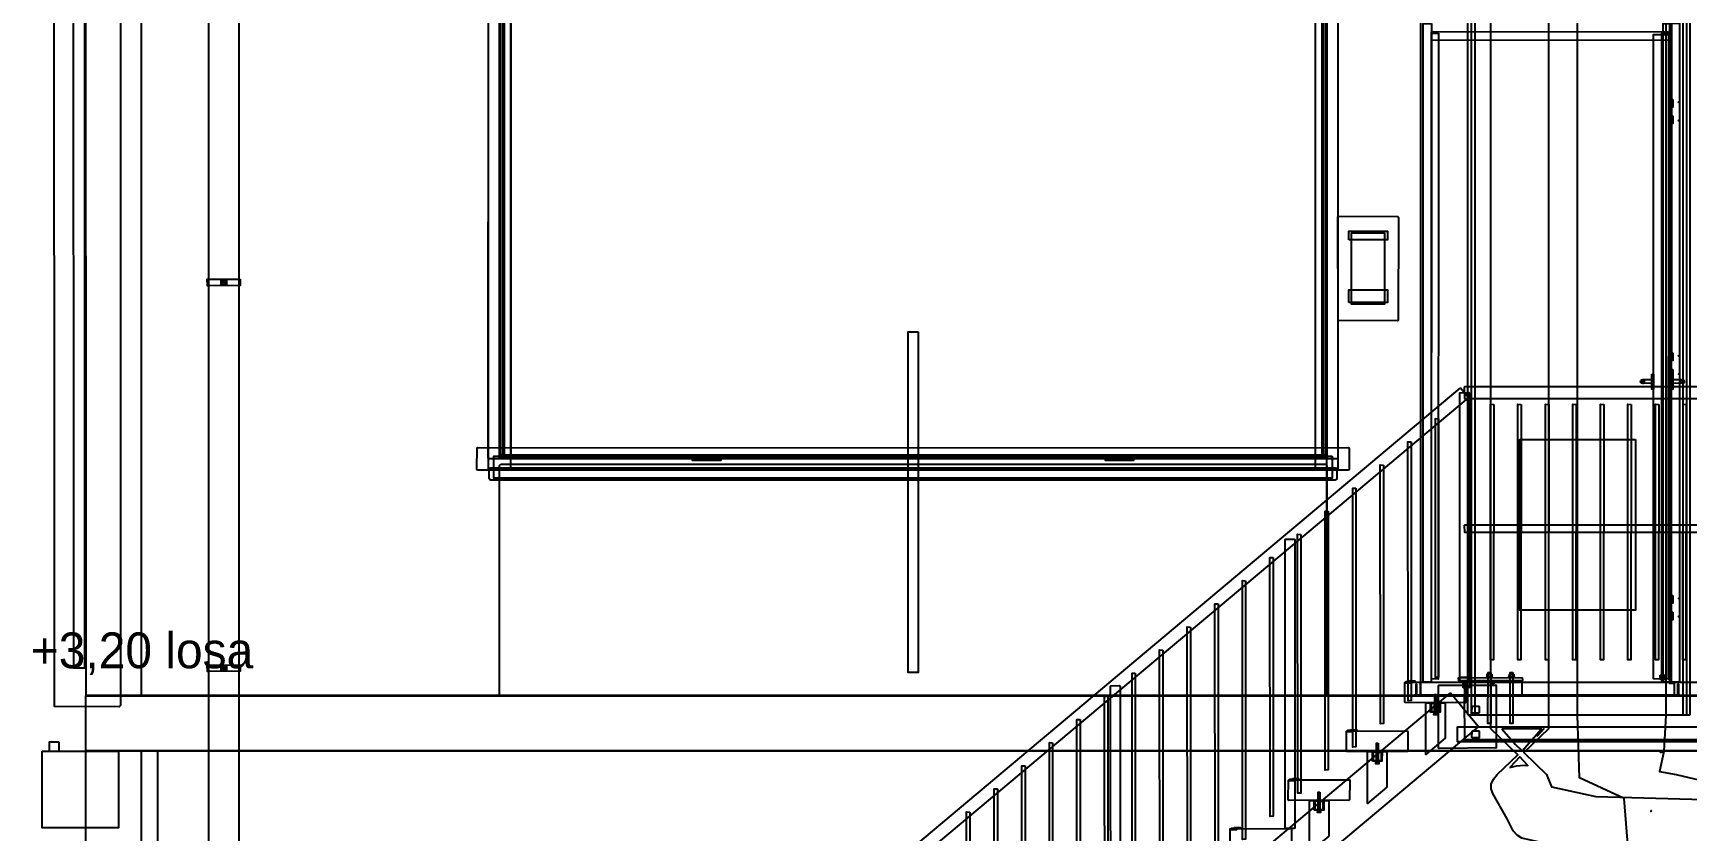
# Model space of a CAD drawing. Header units: metres. Extents: x 359.6 to 413.1, y -1 to 8.9.
# Drawn here: x 359.81 to 365.81, y 2.71 to 5.6 of the extents above; entities that cross this region are included whole.
import ezdxf

# ---------------------------------------------------------------- set-up
doc = ezdxf.new("R2010")
doc.units = ezdxf.units.M
doc.layers.add('TEXTOS', color=7, linetype='Continuous')
doc.layers.add('VISTA', color=8, linetype='Continuous')

msp = doc.modelspace()

# ---------------------------------------------------------------- linework, layer by layer
at = {"layer": 'VISTA'}
for points in [[(366.555922, 2.59508), (365.46363, 2.625194), (365.208122, 2.684138), (365.190421, 2.694052), (365.176779, 2.709824), (365.154861, 2.753927), (365.154861, 2.753927), (365.102987, 2.846002), (365.096486, 2.862401), (365.097039, 2.88), (365.104609, 2.897599), (365.118679, 2.913998), (365.193068, 2.985687), (365.095, 3.08), (365.095, 8.7), (365.305, 8.7), (365.305, 3.08), (365.215427, 2.993856), (365.297012, 2.913998), (365.315065, 2.870303), (365.47637, 2.834806), (366.564078, 2.80492)], [(360.554652, 6.260019), (360.55531, 0.283766), (360.565171, 0.215385), (360.586904, 0.1498), (360.748846, -0.175577), (360.651154, -0.224423), (360.486596, 0.106554), (360.466416, 0.161932), (360.458829, 0.190281), (360.452927, 0.219028), (360.44619, 0.277585), (360.445348, 6.259981)]]:
    msp.add_lwpolyline(points, dxfattribs=at)
for points in [[(365.73, 8.7), (365.73, 3.13), (365.722639, 2.997972), (365.706949, 2.925148), (365.767016, 2.914248), (365.967277, 2.867657), (366.203037, 2.849971), (369.101975, 2.809988), (369.44, 2.81), (369.44, 2.49), (369.098025, 2.490012), (366.196962, 2.530029), (365.912724, 2.552343), (365.592983, 2.645752), (365.579212, 2.828046), (365.417361, 2.902028), (365.41, 3.13), (365.41, 8.7), (365.73, 8.7)], [(365.0355, 8.23), (365.0375, 8.228), (365.0375, 3.132), (365.0355, 3.13), (365.0145, 3.13), (365.0125, 3.132), (365.013086, 8.229414), (365.0355, 8.23)], [(365.803, 8.23), (365.805, 8.228), (365.805, 3.132), (365.803, 3.13), (365.027, 3.13), (365.025, 3.132), (365.025586, 8.229414), (365.803, 8.23)], [(365.8155, 8.23), (365.8175, 8.228), (365.8175, 3.132), (365.8155, 3.13), (365.7945, 3.13), (365.7925, 3.132), (365.793086, 8.229414), (365.8155, 8.23)], [(359.885, 6.4355), (359.8895, 6.44), (360.1205, 6.44), (360.125, 6.4355), (360.125, 3.1645), (360.1205, 3.16), (359.886318, 3.161318), (359.885, 6.4355)], [(360, 6.3955), (360.001895, 6.399169), (365.9955, 6.4), (365.999169, 6.398106), (366, 3.2045), (365.998105, 3.200831), (360.001318, 3.201318), (360, 6.3955)], [(360, 6.3955), (360.0045, 6.4), (360.1955, 6.4), (360.2, 6.3955), (360.2, 3.2045), (360.1955, 3.2), (360.001318, 3.201318), (360, 6.3955)], [(364.5045, 6.4), (364.8355, 6.4), (364.84, 6.3955), (364.84, 3.2045), (364.8355, 3.2), (364.5045, 3.2), (364.5, 3.2045), (364.500831, 6.398106), (364.5045, 6.4)], [(359.955, 6.2983), (359.9567, 6.3), (359.9933, 6.3), (359.995, 6.2983), (359.995, 3.3017), (359.9933, 3.3), (359.955848, 3.300501), (359.955, 6.2983)], [(361.460172, 5.778829), (361.463, 5.78), (361.537, 5.78), (361.541, 5.776), (361.541, 4.064), (361.537, 4.06), (361.463, 4.06), (361.460172, 4.061172), (361.459, 4.064), (361.460172, 5.778829)], [(361.54, 5.78), (361.54, 4.02), (361.46, 4.02), (361.46, 5.78), (361.54, 5.78)], [(364.5, 5.78), (364.5, 4.06), (361.5, 4.06), (361.5, 5.78), (364.5, 5.78)], [(361.512, 5.768), (361.512, 4.072), (361.5, 4.072), (361.5, 5.768), (361.512, 5.768)], [(361.512, 5.768), (361.512, 4.072), (361.5, 4.072), (361.5, 5.768), (361.512, 5.768)], [(364.4955, 5.77742), (364.4955, 4.06258), (361.5045, 4.06258), (361.5045, 5.77742), (364.4955, 5.77742)], [(361.5165, 5.76542), (361.5165, 4.07458), (361.5045, 4.07458), (361.5045, 5.76542), (361.5165, 5.76542)], [(361.5165, 5.76542), (361.5165, 4.07458), (361.5045, 4.07458), (361.5045, 5.76542), (361.5165, 5.76542)], [(364.459, 5.776), (364.463, 5.78), (364.537, 5.78), (364.539828, 5.778829), (364.541, 5.776), (364.541, 4.064), (364.539828, 4.061172), (364.537, 4.06), (364.463, 4.06), (364.459, 4.064), (364.459, 5.776)], [(364.54, 5.78), (364.54, 4.02), (364.46, 4.02), (364.46, 5.78), (364.54, 5.78)], [(364.4955, 5.76542), (364.4955, 4.07458), (364.4835, 4.07458), (364.4835, 5.76542), (364.4955, 5.76542)], [(364.4955, 5.76542), (364.4955, 4.07458), (364.4835, 4.07458), (364.4835, 5.76542), (364.4955, 5.76542)], [(364.5, 5.768), (364.5, 4.072), (364.488, 4.072), (364.488, 5.768), (364.5, 5.768)], [(364.5, 5.768), (364.5, 4.072), (364.488, 4.072), (364.488, 5.768), (364.5, 5.768)], [(364.88, 5.639), (364.879, 3.25), (364.85, 3.251), (364.85, 5.639), (364.88, 5.639)], [(365.75, 5.639), (365.749, 3.25), (365.72, 3.251), (365.72, 5.639), (365.75, 5.639)], [(365.745, 5.639), (365.779, 5.64), (365.779, 3.25), (365.745, 3.251), (365.745, 5.639)], [(365.739, 5.61), (365.74, 5.579), (364.881, 5.578), (364.88, 5.609), (365.739, 5.61)], [(364.905, 5.604), (364.904, 3.26), (364.88, 3.261), (364.88, 5.604), (364.905, 5.604)], [(365.75, 5.599), (365.749, 3.26), (365.685, 3.261), (365.685293, 5.599707), (365.75, 5.599)], [(365.74, 5.604), (365.739, 3.26), (365.716, 3.261), (365.716, 5.604), (365.74, 5.604)], [(365.7555, 5.364), (365.7555, 5.336), (365.7445, 5.336), (365.7445, 5.364), (365.7555, 5.364)], [(365.779738, 5.353466), (365.778466, 5.351262), (365.776261, 5.352534), (365.777534, 5.354739), (365.779738, 5.353466)], [(365.7555, 5.304), (365.7555, 5.276), (365.7445, 5.276), (365.7445, 5.304), (365.7555, 5.304)], [(365.779738, 5.287466), (365.778466, 5.285262), (365.776261, 5.286534), (365.777534, 5.288739), (365.779738, 5.287466)], [(364.540831, 4.938105), (364.544499, 4.94), (364.758105, 4.939169), (364.76, 4.9355), (364.759169, 4.561895), (364.7555, 4.56), (364.541317, 4.561318), (364.540831, 4.938105)], [(364.579999, 4.854), (364.579999, 4.886), (364.72, 4.886), (364.72, 4.854), (364.579999, 4.854)], [(364.709707, 4.879707), (364.709707, 4.620293), (364.590293, 4.620293), (364.59, 4.879), (364.709707, 4.879707)], [(360.559, 4.712), (360.56, 4.689), (360.441, 4.688), (360.440293, 4.711707), (360.559, 4.712)], [(360.559, 4.712), (360.56, 4.689), (360.441, 4.688), (360.440293, 4.711707), (360.559, 4.712)], [(360.509707, 4.709707), (360.509707, 4.690292), (360.490293, 4.690292), (360.490293, 4.709707), (360.509707, 4.709707)], [(360.50483, 4.701294), (360.501294, 4.69517), (360.49517, 4.698706), (360.498706, 4.704829), (360.50483, 4.701294)], [(364.579999, 4.6275), (364.579999, 4.6725), (364.72, 4.6725), (364.72, 4.6275), (364.579999, 4.6275)], [(363.018, 4.52), (363.018, 3.284), (362.982, 3.284), (362.982, 4.52), (363.018, 4.52)], [(365.7555, 4.444), (365.7555, 4.416), (365.7445, 4.416), (365.7445, 4.444), (365.7555, 4.444)], [(365.7555, 4.384), (365.7555, 4.356), (365.7445, 4.356), (365.7445, 4.384), (365.7555, 4.384)], [(365.779738, 4.433466), (365.778466, 4.431262), (365.776261, 4.432534), (365.777534, 4.434739), (365.779738, 4.433466)], [(365, 4.3208), (365.001699, 4.3225), (372.9783, 4.3225), (372.98, 4.3208), (372.98, 4.2792), (372.9783, 4.2775), (365.000848, 4.278), (365, 4.3208)], [(365.651761, 4.341812), (365.651062, 4.3365), (365.646811, 4.333239), (365.6415, 4.333938), (365.638238, 4.338189), (365.638937, 4.3435), (365.643188, 4.346762), (365.648499, 4.346062), (365.651761, 4.341812)], [(365.645, 4.347), (365.679, 4.347), (365.679, 4.333), (365.645, 4.333938), (365.645, 4.347)], [(365.679, 4.367), (365.684999, 4.367), (365.684999, 4.313), (365.679, 4.313), (365.679, 4.367)], [(365.75, 4.367), (365.756, 4.367), (365.756, 4.313), (365.75, 4.313), (365.75, 4.367)], [(365.756, 4.347), (365.79, 4.347), (365.79, 4.333), (365.756, 4.333938), (365.756, 4.347)], [(365.779738, 4.367466), (365.778466, 4.365262), (365.776261, 4.366534), (365.777534, 4.368739), (365.779738, 4.367466)], [(365.796762, 4.341812), (365.796062, 4.3365), (365.791811, 4.333239), (365.7865, 4.333938), (365.783238, 4.338189), (365.783938, 4.3435), (365.788188, 4.346762), (365.7935, 4.346062), (365.796762, 4.341812)], [(364.984357, 4.316056), (364.986751, 4.31586), (365.013249, 4.283966), (365.013021, 4.281573), (361.215643, 1.093944), (361.213249, 1.09414), (361.186862, 1.127231), (364.984357, 4.316056)], [(364.984357, 4.316056), (364.986751, 4.31586), (365.013249, 4.283966), (365.013021, 4.281573), (361.215643, 1.093944), (361.213249, 1.09414), (361.186862, 1.127231), (364.984357, 4.316056)], [(364.9825, 4.29807), (364.9842, 4.299792), (365.0158, 4.3), (365.0175, 4.2983), (365.0175, 3.2517), (365.0158, 3.25), (364.983348, 3.250281), (364.9825, 4.29807)], [(365.0158, 4.3), (365.0175, 4.2983), (365.0175, 3.266), (364.9825, 3.266), (364.983348, 4.299151), (365.0158, 4.3)], [(364.9825, 4.29807), (364.9842, 4.299792), (365.0158, 4.3), (365.0175, 4.2983), (365.0175, 3.2517), (365.0158, 3.25), (364.983348, 3.250281), (364.9825, 4.29807)], [(364.906, 4.205132), (364.906, 3.267132), (364.895, 3.265987), (364.894293, 4.205685), (364.906, 4.205132)], [(364.906, 4.205132), (364.906, 3.267132), (364.895, 3.265987), (364.894293, 4.205685), (364.906, 4.205132)], [(365.10575, 4.257), (365.10475, 3.33), (365.09375, 3.331), (365.094043, 4.257707), (365.10575, 4.257)], [(365.2055, 4.257), (365.2045, 3.33), (365.1935, 3.331), (365.193793, 4.257707), (365.2055, 4.257)], [(365.30525, 4.257), (365.30425, 3.33), (365.29325, 3.331), (365.293543, 4.257707), (365.30525, 4.257)], [(365.405, 4.257), (365.404, 3.33), (365.393, 3.331), (365.393293, 4.257707), (365.405, 4.257)], [(365.50475, 4.257), (365.50375, 3.33), (365.49275, 3.331), (365.493042, 4.257707), (365.50475, 4.257)], [(365.6045, 4.257), (365.6035, 3.33), (365.5925, 3.331), (365.592793, 4.257707), (365.6045, 4.257)], [(365.70425, 4.257), (365.70325, 3.33), (365.69225, 3.331), (365.692543, 4.257707), (365.70425, 4.257)], [(365.804, 4.257), (365.803, 3.33), (365.792, 3.331), (365.792293, 4.257707), (365.804, 4.257)], [(364.578, 4.101), (364.580829, 4.099828), (364.582, 4.097), (364.582, 4.023), (364.580829, 4.020172), (364.578, 4.019), (361.422, 4.019), (361.419172, 4.020172), (361.418, 4.023), (361.419172, 4.099828), (364.578, 4.101)], [(361.419691, 4.099309), (361.420205, 4.099528), (361.419472, 4.099528), (361.419691, 4.099309)], [(364.580528, 4.099528), (364.579795, 4.099528), (364.580309, 4.099309), (364.580528, 4.099528)], [(364.806, 4.121184), (364.806, 3.183184), (364.795, 3.182039), (364.794293, 4.121737), (364.806, 4.121184)], [(364.806, 4.121184), (364.806, 3.183184), (364.795, 3.182039), (364.794293, 4.121737), (364.806, 4.121184)], [(365.619414, 4.129414), (365.619414, 3.510586), (365.200586, 3.510586), (365.200586, 4.129414), (365.619414, 4.129414)], [(361.419691, 4.02069), (361.419472, 4.021205), (361.419472, 4.020472), (361.419691, 4.02069)], [(361.460691, 4.061691), (361.460472, 4.062205), (361.460472, 4.061472), (361.460691, 4.061691)], [(361.4631, 4.0215), (361.464857, 4.025743), (361.4691, 4.0275), (364.5309, 4.0275), (364.535143, 4.025743), (364.5369, 4.0215), (364.5369, 3.9885), (364.535143, 3.984257), (364.5309, 3.9825), (361.4691, 3.9825), (361.464857, 3.984257), (361.4631, 3.9885), (361.4631, 4.0215)], [(364.52, 4.07), (364.52, 3.99), (361.48, 3.99), (361.48, 4.07), (364.52, 4.07)], [(364.5, 4.072), (364.5, 4.06), (361.5, 4.06), (361.5, 4.072), (364.5, 4.072)], [(364.5, 4.072), (364.5, 4.06), (361.5, 4.06), (361.5, 4.072), (364.5, 4.072)], [(361.5045, 4.04), (364.4955, 4.04), (364.5, 4.0355), (364.5, 3.2045), (364.4955, 3.2), (361.5045, 3.2), (361.5, 3.2045), (361.5, 4.0355), (361.5045, 4.04)], [(364.4955, 4.07458), (364.4955, 4.06258), (361.5045, 4.06258), (361.5045, 4.07458), (364.4955, 4.07458)], [(364.4955, 4.07458), (364.4955, 4.06258), (361.5045, 4.06258), (361.5045, 4.07458), (364.4955, 4.07458)], [(362.3, 4.06), (362.3, 4.054), (362.2, 4.054), (362.2, 4.06), (362.3, 4.06)], [(362.30225, 4.06258), (362.30225, 4.05658), (362.20225, 4.05658), (362.20225, 4.06258), (362.30225, 4.06258)], [(362.30225, 4.05658), (362.30225, 4.054), (362.20225, 4.054), (362.20225, 4.05658), (362.30225, 4.05658)], [(363.79775, 4.06258), (363.79775, 4.05658), (363.69775, 4.05658), (363.69775, 4.06258), (363.79775, 4.06258)], [(363.79775, 4.05658), (363.79775, 4.054), (363.69775, 4.054), (363.69775, 4.05658), (363.79775, 4.05658)], [(363.8, 4.06), (363.8, 4.054), (363.7, 4.054), (363.7, 4.06), (363.8, 4.06)], [(364.53931, 4.061691), (364.538795, 4.061472), (364.539528, 4.061472), (364.53931, 4.061691)], [(364.580309, 4.02069), (364.579795, 4.020472), (364.580528, 4.020472), (364.580309, 4.02069)], [(364.706, 4.037237), (364.706, 3.099237), (364.695, 3.098092), (364.694293, 4.03779), (364.706, 4.037237)], [(364.706, 4.037237), (364.706, 3.099237), (364.695, 3.098092), (364.694293, 4.03779), (364.706, 4.037237)], [(364.606, 3.95329), (364.606, 3.015289), (364.595, 3.014145), (364.594293, 3.953843), (364.606, 3.95329)], [(364.606, 3.95329), (364.606, 3.015289), (364.595, 3.014145), (364.594293, 3.953843), (364.606, 3.95329)], [(364.506, 3.869342), (364.506, 2.931342), (364.495, 2.930197), (364.494293, 3.869895), (364.506, 3.869342)], [(364.506, 3.869342), (364.506, 2.931342), (364.495, 2.930197), (364.494293, 3.869895), (364.506, 3.869342)], [(364.406, 3.785395), (364.406, 2.847394), (364.395, 2.84625), (364.394293, 3.785948), (364.406, 3.785395)], [(364.406, 3.785395), (364.406, 2.847394), (364.395, 2.84625), (364.394293, 3.785948), (364.406, 3.785395)], [(365, 3.8188), (365.001699, 3.8205), (372.9783, 3.8205), (372.98, 3.8188), (372.98, 3.7942), (372.9783, 3.7925), (365.000848, 3.793), (365, 3.8188)], [(364.349167, 3.766403), (364.350867, 3.768125), (364.382467, 3.768541), (364.384167, 3.766863), (364.384167, 2.720263), (364.382467, 2.718541), (364.350015, 2.718615), (364.349167, 3.766403)], [(364.349167, 3.766403), (364.350867, 3.768125), (364.382467, 3.768541), (364.384167, 3.766863), (364.384167, 2.720263), (364.382467, 2.718541), (364.350015, 2.718615), (364.349167, 3.766403)], [(364.306, 3.701447), (364.306, 2.763447), (364.295, 2.762302), (364.294293, 3.702), (364.306, 3.701447)], [(364.306, 3.701447), (364.306, 2.763447), (364.295, 2.762302), (364.294293, 3.702), (364.306, 3.701447)], [(364.206, 3.6175), (364.206, 2.6795), (364.195, 2.678355), (364.194293, 3.618053), (364.206, 3.6175)], [(364.206, 3.6175), (364.206, 2.6795), (364.195, 2.678355), (364.194293, 3.618053), (364.206, 3.6175)], [(365.7555, 3.564), (365.7555, 3.536), (365.7445, 3.536), (365.7445, 3.564), (365.7555, 3.564)], [(365.779738, 3.553466), (365.778466, 3.551261), (365.776261, 3.552534), (365.777534, 3.554739), (365.779738, 3.553466)], [(364.106, 3.533553), (364.106, 2.595552), (364.095, 2.594408), (364.094293, 3.534106), (364.106, 3.533553)], [(364.106, 3.533553), (364.106, 2.595552), (364.095, 2.594408), (364.094293, 3.534106), (364.106, 3.533553)], [(365.7555, 3.504), (365.7555, 3.476), (365.7445, 3.476), (365.7445, 3.504), (365.7555, 3.504)], [(365.779738, 3.487466), (365.778466, 3.485261), (365.776261, 3.486534), (365.777534, 3.488739), (365.779738, 3.487466)], [(364.006, 3.449605), (364.006, 2.511605), (363.995, 2.51046), (363.994293, 3.450158), (364.006, 3.449605)], [(364.006, 3.449605), (364.006, 2.511605), (363.995, 2.51046), (363.994293, 3.450158), (364.006, 3.449605)], [(363.906, 3.365658), (363.906, 2.427658), (363.895, 2.426513), (363.894293, 3.366211), (363.906, 3.365658)], [(363.906, 3.365658), (363.906, 2.427658), (363.895, 2.426513), (363.894293, 3.366211), (363.906, 3.365658)], [(360.559, 3.312), (360.56, 3.289), (360.441, 3.288), (360.440293, 3.311707), (360.559, 3.312)], [(360.559, 3.312), (360.56, 3.289), (360.441, 3.288), (360.440293, 3.311707), (360.559, 3.312)], [(360.509707, 3.309707), (360.509707, 3.290293), (360.490293, 3.290293), (360.490293, 3.309707), (360.509707, 3.309707)], [(360.50483, 3.301294), (360.501294, 3.29517), (360.49517, 3.298706), (360.498706, 3.30483), (360.50483, 3.301294)], [(363.806, 3.281711), (363.806, 2.34371), (363.795, 2.342566), (363.794293, 3.282264), (363.806, 3.281711)], [(363.806, 3.281711), (363.806, 2.34371), (363.795, 2.342566), (363.794293, 3.282264), (363.806, 3.281711)], [(364.786389, 3.25), (365.004526, 3.249354), (365.006, 3.2465), (365.005354, 3.176474), (365.0025, 3.175), (364.784363, 3.175646), (364.783535, 3.176474), (364.782889, 3.1785), (364.783535, 3.248526), (364.786389, 3.25)], [(364.784636, 3.248253), (364.784636, 3.24897), (364.783919, 3.248253), (364.784636, 3.248253)], [(364.806333, 3.252), (364.806333, 3.246), (364.788333, 3.246), (364.788333, 3.252), (364.806333, 3.252)], [(364.798589, 3.255), (364.819889, 3.2543), (364.819189, 3.25), (364.798094, 3.2507), (364.798589, 3.255)], [(364.824, 3.202), (364.824, 3.242), (364.826, 3.242), (364.826, 3.202), (364.824, 3.202)], [(364.844, 3.25), (365.756, 3.25), (365.758829, 3.248828), (365.76, 3.246), (365.76, 3.204), (365.758829, 3.201171), (365.756, 3.2), (364.844, 3.2), (364.841172, 3.201171), (364.84, 3.204), (364.840739, 3.248316), (364.844, 3.25)], [(364.841691, 3.248309), (364.842206, 3.248528), (364.841473, 3.248528), (364.841691, 3.248309)], [(364.905879, 3.237883), (364.908, 3.23879), (365.114121, 3.239121), (365.114121, 3.010879), (364.908, 3.00879), (364.905879, 3.00964), (364.905879, 3.237883)], [(364.905879, 3.237883), (364.908, 3.23879), (365.114121, 3.239121), (365.114121, 3.010879), (364.908, 3.00879), (364.905879, 3.00964), (364.905879, 3.237883)], [(365.209, 3.266), (365.21, 3.255), (364.979, 3.254), (364.978, 3.265), (365.209, 3.266)], [(365.0195, 3.25), (365.0195, 3.23), (364.9945, 3.229928), (364.9945, 3.249928), (365.0195, 3.25)], [(365.000293, 3.249703), (365.001, 3.249985), (365.999, 3.249985), (366, 3.201), (365.001, 3.2), (365.000293, 3.249703)], [(365.000357, 3.249637), (365.000357, 3.249637), (365.000357, 3.249637), (365.000357, 3.249637)], [(365.001, 3.198899), (365.001, 3.254), (365.208, 3.254), (365.208, 3.199681), (365.001, 3.198899)], [(365.004712, 3.248712), (365.004253, 3.24897), (365.004253, 3.248253), (365.004712, 3.248712)], [(365.019996, 3.2497), (365.019997, 3.2497), (365.019997, 3.2497), (365.019996, 3.2497)], [(365.101, 3.269), (365.101, 3.266), (365.079, 3.266), (365.080474, 3.269), (365.101, 3.269)], [(365.101, 3.269), (365.101, 3.266), (365.079, 3.266), (365.080474, 3.269), (365.101, 3.269)], [(365.0985, 3.278), (365.0985, 3.269), (365.0815, 3.269), (365.082639, 3.278), (365.0985, 3.278)], [(365.0985, 3.278), (365.0985, 3.269), (365.0815, 3.269), (365.082639, 3.278), (365.0985, 3.278)], [(365.095, 3.284), (365.095, 3.1), (365.085, 3.1), (365.08567, 3.284), (365.095, 3.284)], [(365.095, 3.284), (365.095, 3.1), (365.085, 3.1), (365.08567, 3.284), (365.095, 3.284)], [(365.105707, 3.249707), (365.105707, 3.244293), (365.094293, 3.244293), (365.094293, 3.249707), (365.105707, 3.249707)], [(365.113503, 3.238503), (365.114117, 3.238503), (365.114121, 3.239121), (365.113503, 3.238503)], [(365.113503, 3.238503), (365.114117, 3.238503), (365.114121, 3.239121), (365.113503, 3.238503)], [(365.181, 3.269), (365.181, 3.266), (365.159, 3.266), (365.160474, 3.269), (365.181, 3.269)], [(365.181, 3.269), (365.181, 3.266), (365.159, 3.266), (365.160474, 3.269), (365.181, 3.269)], [(365.1785, 3.278), (365.1785, 3.269), (365.1615, 3.269), (365.162639, 3.278), (365.1785, 3.278)], [(365.1785, 3.278), (365.1785, 3.269), (365.1615, 3.269), (365.162639, 3.278), (365.1785, 3.278)], [(365.175, 3.284), (365.175, 3.1), (365.165, 3.1), (365.16567, 3.284), (365.175, 3.284)], [(365.175, 3.284), (365.175, 3.1), (365.165, 3.1), (365.16567, 3.284), (365.175, 3.284)], [(365.709211, 3.274789), (365.726788, 3.274789), (365.726788, 3.260211), (365.709146, 3.2605), (365.709211, 3.274789)], [(365.715, 3.2502), (365.715199, 3.263), (365.720999, 3.2628), (365.720799, 3.250059), (365.715, 3.2502)], [(365.755707, 3.249707), (365.755707, 3.244293), (365.744293, 3.244293), (365.744293, 3.249707), (365.755707, 3.249707)], [(365.758528, 3.248528), (365.757795, 3.248528), (365.758309, 3.248309), (365.758528, 3.248528)], [(365.774, 3.202), (365.774, 3.242), (365.776, 3.242), (365.776, 3.202), (365.774, 3.202)], [(372, 3.2), (372, 3), (360, 3), (360, 3.2), (372, 3.2)], [(364.94773, 3.2099), (364.950124, 3.209703), (365.049876, 3.08964), (365.049648, 3.087247), (361.252269, -0.0999), (361.251311, -0.100297), (361.251294, -0.100069), (361.252069, -0.09966), (361.251813, -0.099354), (361.249876, -0.099703), (361.150235, 0.021556), (364.94773, 3.2099)], [(364.94773, 3.2099), (364.950124, 3.209703), (365.049876, 3.08964), (365.049648, 3.087247), (361.252269, -0.0999), (361.251311, -0.100297), (361.251294, -0.100069), (361.252069, -0.09966), (361.251813, -0.099354), (361.249876, -0.099703), (361.150235, 0.021556), (364.94773, 3.2099)], [(363.706, 3.197763), (363.706, 2.259763), (363.695, 2.258618), (363.694293, 3.198316), (363.706, 3.197763)], [(363.706, 3.197763), (363.706, 2.259763), (363.695, 2.258618), (363.694293, 3.198316), (363.706, 3.197763)], [(363.715833, 3.234736), (363.717533, 3.236459), (363.749133, 3.236875), (363.750833, 3.235197), (363.750833, 2.188597), (363.749133, 2.186874), (363.716682, 2.186948), (363.715833, 3.234736)], [(363.715833, 3.234736), (363.717533, 3.236459), (363.749133, 3.236875), (363.750833, 3.235197), (363.750833, 2.188597), (363.749133, 2.186874), (363.716682, 2.186948), (363.715833, 3.234736)], [(364.82, 3.202), (364.82, 3.204), (365.78, 3.204), (365.78, 3.202), (364.82, 3.202)], [(364.841691, 3.20169), (364.841473, 3.202205), (364.841473, 3.201472), (364.841691, 3.20169)], [(364.897444, 3.205), (364.897444, 3.135), (364.891445, 3.135), (364.891846, 3.205), (364.897444, 3.205)], [(364.897444, 3.205), (364.897444, 3.135), (364.891445, 3.135), (364.891846, 3.205), (364.897444, 3.205)], [(364.906497, 3.237273), (364.906497, 3.237887), (364.905879, 3.237883), (364.906497, 3.237273)], [(364.906497, 3.237273), (364.906497, 3.237887), (364.905879, 3.237883), (364.906497, 3.237273)], [(365, 3.197), (365.000879, 3.199121), (365.003, 3.2), (365.997, 3.2), (365.999121, 3.199121), (366, 3.197), (366, 3.043), (365.999121, 3.040879), (365.997, 3.04), (365.003, 3.04), (365.000879, 3.040879), (365, 3.197)], [(365.001497, 3.198503), (365.001497, 3.199117), (365.000879, 3.199121), (365.001497, 3.198503)], [(365.758309, 3.20169), (365.757795, 3.201472), (365.758528, 3.201472), (365.758309, 3.20169)], [(364.783916, 3.176364), (364.783916, 3.176364), (364.784177, 3.176288), (364.783916, 3.176364)], [(364.784177, 3.176288), (364.784636, 3.17603), (364.784636, 3.176746), (364.784177, 3.176288)], [(364.929444, 3.04577), (364.859445, 2.987007), (364.859445, 3.175), (364.929444, 3.175), (364.929444, 3.04577)], [(364.929444, 3.04577), (364.859445, 2.987007), (364.859445, 3.175), (364.929444, 3.175), (364.929444, 3.04577)], [(364.877023, 3.14), (364.877023, 3.175), (364.911866, 3.175), (364.911645, 3.140147), (364.877023, 3.14)], [(364.909444, 3.1425), (364.909444, 3.1725), (364.879445, 3.1725), (364.879715, 3.142853), (364.909444, 3.1425)], [(364.899944, 3.14), (364.899944, 3.131), (364.888945, 3.131), (364.889681, 3.14), (364.899944, 3.14)], [(364.899944, 3.14), (364.899944, 3.131), (364.888945, 3.131), (364.889681, 3.14), (364.899944, 3.14)], [(365.004253, 3.17603), (365.00497, 3.176746), (365.004253, 3.176746), (365.004253, 3.17603)], [(365.0287, 3.137314), (365.027, 3.1387), (365.027314, 3.162284), (365.027716, 3.1613), (365.0287, 3.163), (365.052284, 3.162686), (365.0513, 3.162284), (365.053, 3.1613), (365.052686, 3.137716), (365.052284, 3.1387), (365.0513, 3.137), (365.0287, 3.137), (365.0287, 3.137314)], [(365.0287, 3.137314), (365.027, 3.1387), (365.027314, 3.162284), (365.027716, 3.1613), (365.0287, 3.163), (365.052284, 3.162686), (365.0513, 3.162284), (365.053, 3.1613), (365.052686, 3.137716), (365.052284, 3.1387), (365.0513, 3.137), (365.0287, 3.137), (365.0287, 3.137314)], [(363.606, 3.113816), (363.606, 2.175816), (363.595, 2.174671), (363.594293, 3.114369), (363.606, 3.113816)], [(363.606, 3.113816), (363.606, 2.175816), (363.595, 2.174671), (363.594293, 3.114369), (363.606, 3.113816)], [(364.575278, 3.072778), (364.793415, 3.072131), (364.794889, 3.069278), (364.794243, 2.999251), (364.791389, 2.997778), (364.573252, 2.998424), (364.571778, 3.001278), (364.572424, 3.071304), (364.575278, 3.072778)], [(364.573524, 3.071031), (364.573524, 3.071747), (364.572808, 3.071031), (364.573524, 3.071031)], [(364.595222, 3.074778), (364.595222, 3.068778), (364.577222, 3.068778), (364.577222, 3.074778), (364.595222, 3.074778)], [(364.587478, 3.077778), (364.608778, 3.077078), (364.608078, 3.072778), (364.586983, 3.073478), (364.587478, 3.077778)], [(364.793601, 3.071489), (364.793142, 3.071747), (364.793142, 3.071031), (364.793601, 3.071489)], [(372.025, 3.0875), (372.025, 3.0325), (364.975, 3.0325), (364.975, 3.0875), (372.025, 3.0875)], [(365.0287, 3.047314), (365.027, 3.0487), (365.027314, 3.072284), (365.027716, 3.0713), (365.0287, 3.073), (365.052284, 3.072686), (365.0513, 3.072284), (365.053, 3.0713), (365.052686, 3.047716), (365.052284, 3.0487), (365.0513, 3.047), (365.0287, 3.047), (365.0287, 3.047314)], [(365.0287, 3.047314), (365.027, 3.0487), (365.027314, 3.072284), (365.027716, 3.0713), (365.0287, 3.073), (365.052284, 3.072686), (365.0513, 3.072284), (365.053, 3.0713), (365.052686, 3.047716), (365.052284, 3.0487), (365.0513, 3.047), (365.0287, 3.047), (365.0287, 3.047314)], [(365.135653, 3.08), (365.184531, 3.023536), (365.208475, 3.000535), (365.278808, 3.08), (365.135653, 3.08)], [(365.263412, 3.053478), (365.263412, 3.053478), (365.287899, 3.08), (365.263412, 3.053478)], [(359.9025, 3.0325), (359.9025, 2.9975), (359.8675, 2.9975), (359.8675, 3.0325), (359.9025, 3.0325)], [(360, 2.9955), (360.0045, 3), (371.995501, 3), (372, 2.9955), (372, 0.0045), (371.995501, 0), (360.0045, 0), (360, 0.0045), (360, 2.9955)], [(360, 2.9955), (360.0045, 3), (360.2555, 3), (360.26, 2.9955), (360.26, 0.0045), (360.2555, 0), (360.001318, 0.001318), (360, 2.9955)], [(360, 2.9955), (360.0045, 3), (360.1955, 3), (360.2, 2.9955), (360.2, 0.0045), (360.1955, 0), (360.001318, 0.001318), (360, 2.9955)], [(360, 2.9955), (360.0045, 3), (360.2555, 3), (360.26, 2.9955), (360.26, 0.0045), (360.2555, 0), (360.001318, 0.001318), (360, 2.9955)], [(360, 2.9955), (360.001895, 2.999169), (365.9955, 3), (365.999169, 2.998105), (366, 0.0045), (365.998105, 0.000831), (360.001318, 0.001318), (360, 2.9955)], [(363.506, 3.029869), (363.506, 2.091868), (363.495, 2.090724), (363.494293, 3.030422), (363.506, 3.029869)], [(363.506, 3.029869), (363.506, 2.091868), (363.495, 2.090724), (363.494293, 3.030422), (363.506, 3.029869)], [(364.573066, 2.999066), (364.573524, 2.998808), (364.573524, 2.999524), (364.573066, 2.999066)], [(364.686333, 3.027778), (364.686333, 2.957778), (364.680334, 2.957778), (364.680735, 3.027778), (364.686333, 3.027778)], [(364.686333, 3.027778), (364.686333, 2.957778), (364.680334, 2.957778), (364.680735, 3.027778), (364.686333, 3.027778)], [(364.793142, 2.998808), (364.793859, 2.999524), (364.793142, 2.999524), (364.793142, 2.998808)], [(364.906497, 3.010267), (364.905883, 3.010259), (364.905879, 3.00964), (364.906497, 3.010267)], [(364.906497, 3.010267), (364.905883, 3.010259), (364.905879, 3.00964), (364.906497, 3.010267)], [(365.001497, 3.041497), (365.000883, 3.041497), (365.000879, 3.040879), (365.001497, 3.041497)], [(365.113503, 3.011497), (365.113503, 3.010883), (365.114121, 3.010879), (365.113503, 3.011497)], [(365.113503, 3.011497), (365.113503, 3.010883), (365.114121, 3.010879), (365.113503, 3.011497)], [(365.186606, 3.011514), (365.186606, 3.011514), (365.186606, 3.011514), (365.186606, 3.011514)], [(359.841318, 2.998682), (360.118682, 2.998682), (360.118682, 2.721318), (359.841318, 2.721318), (359.841318, 2.998682)], [(363.406, 2.945921), (363.406, 2.007921), (363.395, 2.006776), (363.394293, 2.946474), (363.406, 2.945921)], [(363.406, 2.945921), (363.406, 2.007921), (363.395, 2.006776), (363.394293, 2.946474), (363.406, 2.945921)], [(364.718333, 2.868548), (364.648334, 2.809785), (364.648334, 2.997778), (364.718333, 2.997778), (364.718333, 2.868548)], [(364.718333, 2.868548), (364.648334, 2.809785), (364.648334, 2.997778), (364.718333, 2.997778), (364.718333, 2.868548)], [(364.665912, 2.962778), (364.665912, 2.997778), (364.700755, 2.997778), (364.700534, 2.962925), (364.665912, 2.962778)], [(364.698333, 2.965278), (364.698333, 2.995278), (364.668334, 2.995278), (364.668604, 2.965631), (364.698333, 2.965278)], [(364.688833, 2.962778), (364.688833, 2.953778), (364.677834, 2.953778), (364.67857, 2.962778), (364.688833, 2.962778)], [(364.688833, 2.962778), (364.688833, 2.953778), (364.677834, 2.953778), (364.67857, 2.962778), (364.688833, 2.962778)], [(365.164354, 2.939464), (365.188508, 2.945679), (365.215691, 2.947996), (365.229023, 2.946813), (365.199999, 2.979019), (365.164354, 2.939464)], [(365.249453, 2.945715), (365.249453, 2.945715), (365.249453, 2.945715), (365.249453, 2.945715)], [(365.709283, 2.993775), (365.709283, 2.993775), (365.717438, 2.996338), (365.709283, 2.993775)], [(364.364167, 2.895555), (364.582304, 2.894909), (364.583778, 2.892056), (364.583132, 2.822029), (364.580278, 2.820556), (364.362141, 2.821202), (364.360667, 2.824056), (364.361313, 2.894082), (364.364167, 2.895555)], [(364.362413, 2.893809), (364.362413, 2.894526), (364.361697, 2.893809), (364.362413, 2.893809)], [(364.384111, 2.897556), (364.384111, 2.891556), (364.366111, 2.891556), (364.366111, 2.897556), (364.384111, 2.897556)], [(364.376367, 2.900556), (364.397667, 2.899856), (364.396967, 2.895555), (364.375872, 2.896255), (364.376367, 2.900556)], [(364.582489, 2.894267), (364.582031, 2.894526), (364.582031, 2.893809), (364.582489, 2.894267)], [(363.306, 2.861974), (363.306, 1.923974), (363.295, 1.922829), (363.294293, 2.862527), (363.306, 2.861974)], [(363.306, 2.861974), (363.306, 1.923974), (363.295, 1.922829), (363.294293, 2.862527), (363.306, 2.861974)], [(364.361955, 2.821844), (364.362413, 2.821586), (364.362413, 2.822302), (364.361955, 2.821844)], [(364.507222, 2.691326), (364.437222, 2.632563), (364.437222, 2.820556), (364.507222, 2.820556), (364.507222, 2.691326)], [(364.507222, 2.691326), (364.437222, 2.632563), (364.437222, 2.820556), (364.507222, 2.820556), (364.507222, 2.691326)], [(364.454801, 2.785556), (364.454801, 2.820556), (364.489644, 2.820556), (364.489423, 2.785703), (364.454801, 2.785556)], [(364.475222, 2.850556), (364.475222, 2.780556), (364.469223, 2.780556), (364.469624, 2.850556), (364.475222, 2.850556)], [(364.475222, 2.850556), (364.475222, 2.780556), (364.469223, 2.780556), (364.469624, 2.850556), (364.475222, 2.850556)], [(364.582031, 2.821586), (364.582747, 2.822302), (364.582031, 2.822302), (364.582031, 2.821586)], [(365.339522, 2.857968), (365.339522, 2.857968), (365.339522, 2.857968), (365.339522, 2.857968)], [(363.206, 2.778027), (363.206, 1.840026), (363.195, 1.838882), (363.194293, 2.778579), (363.206, 2.778027)], [(363.206, 2.778027), (363.206, 1.840026), (363.195, 1.838882), (363.194293, 2.778579), (363.206, 2.778027)], [(364.487222, 2.788056), (364.487222, 2.818056), (364.457222, 2.818056), (364.457493, 2.788409), (364.487222, 2.788056)], [(364.477722, 2.785556), (364.477722, 2.776556), (364.466722, 2.776556), (364.467459, 2.785556), (364.477722, 2.785556)], [(364.477722, 2.785556), (364.477722, 2.776556), (364.466722, 2.776556), (364.467459, 2.785556), (364.477722, 2.785556)], [(365.677663, 2.783044), (365.676603, 2.783529), (365.676173, 2.780761), (365.677663, 2.783044)], [(364.153056, 2.718333), (364.371193, 2.717687), (364.372667, 2.714833), (364.372021, 2.644807), (364.369167, 2.643333), (364.15103, 2.64398), (364.149556, 2.646833), (364.150202, 2.71686), (364.153056, 2.718333)], [(364.151302, 2.716587), (364.151302, 2.717303), (364.150586, 2.716587), (364.151302, 2.716587)], [(364.173, 2.720333), (364.173, 2.714333), (364.155, 2.714333), (364.155, 2.720333), (364.173, 2.720333)], [(364.165256, 2.723333), (364.186556, 2.722633), (364.185856, 2.718333), (364.164761, 2.719033), (364.165256, 2.723333)], [(364.371378, 2.717045), (364.37092, 2.717303), (364.37092, 2.716587), (364.371378, 2.717045)]]:
    msp.add_lwpolyline(points, close=True, dxfattribs=at)

# ---------------------------------------------------------------- texts
at = {"layer": 'TEXTOS'}
msp.add_text('+3,20 losa', height=0.13, dxfattribs=at).set_placement((359.8, 3.3))

doc.saveas('drawing.dxf')
